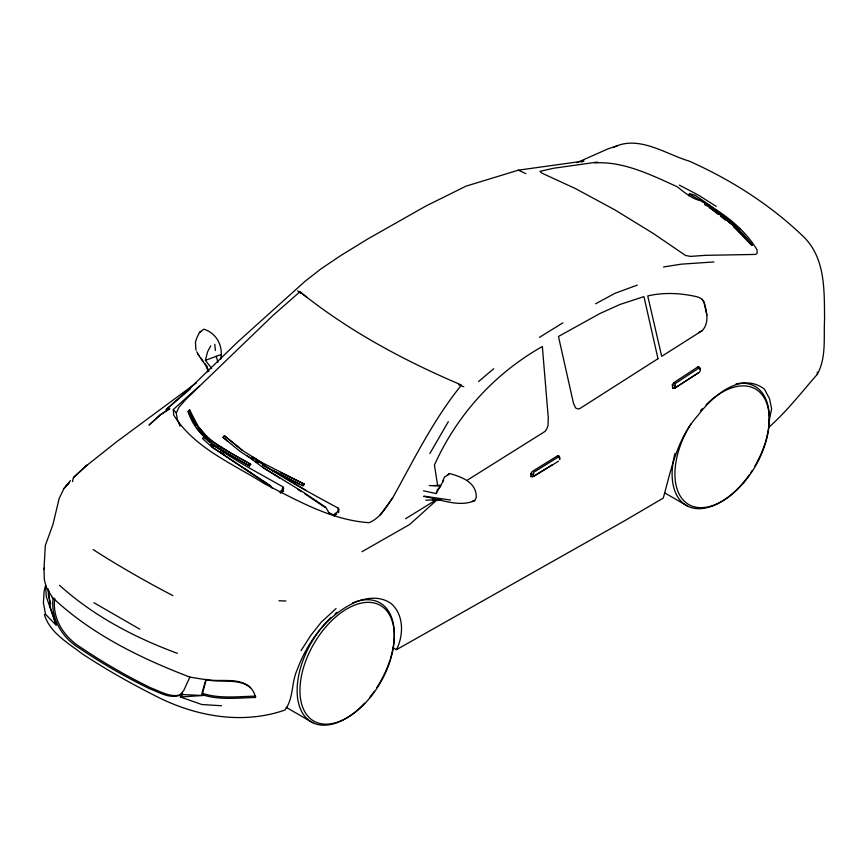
<?xml version="1.0" encoding="UTF-8"?>
<svg xmlns="http://www.w3.org/2000/svg" width="868" height="868" viewBox="0 0 868 868"><rect width="100%" height="100%" fill="white"/><g stroke="black" fill="none" stroke-linecap="round" stroke-linejoin="round"><path stroke-width="1.3" d="M64.048 488.402L69.516 482.207L64.048 488.402L59.154 498.46L52.97 524.435L45.342 545.408L43.975 569.115L44.355 579.791L46.405 587.506L51.993 596.804M220.646 359.439C223.445 346.213 216.837 333.355 203.882 329.156L199.477 332.444L196.808 337.912L195.441 342.101L195.962 350.184M769.135 427.013C787.016 411.226 801.641 392.141 817.287 374.336L817.363 372.122M338.216 508.138L338.965 509.201L338.629 512.521L337.88 511.469L338.216 508.138C309.095 492.438 279.529 476.402 252.349 457.273L251.167 458.705L262.548 467.234L279.604 477.964M202.396 693.304C218.953 698.935 238.201 696.548 255.669 696.103L255.485 697.471C238.006 697.915 218.758 700.302 202.211 694.66L202.157 692.338L205.966 679.525M710.501 207.539L711.283 207.843C727.254 217.098 740.415 230.617 752.187 244.667L752.089 245.329L751.395 244.353C739.601 230.324 726.516 216.718 710.501 207.539L709.981 207.843L723.011 216.761L733.937 226.027M279.463 492.026L282.209 490.029L282.708 486.742C255.908 471.443 227.524 457.197 203.741 437.179L202.548 438.59L212.107 447.139L271.586 486.97M280.462 493.198L283.12 491.179L283.619 487.892L282.708 486.742M768.777 422.803L771.609 408.861L769.536 398.683L764.448 389.168C740.795 371.07 712.53 396.231 698.295 415.012C677.224 438.145 671.268 468.97 663.282 498.058L625.253 520.409L396.448 649.687L393.009 647.702M72.543 481.545L73.237 478.214M558.45 461.233L533.863 476.348L533.31 475.968L533.722 472.3L558.308 457.035L559.741 457.978L559.806 459.639L559.372 459.161M675.771 387.714L675.022 387.236L675.304 383.515L698.718 368.151L700.129 369.063L700.313 370.777L699.163 372.47L674.327 388.397L672.667 387.974L672.32 384.871L673.709 382.755L697.915 366.893L699.456 367.272L700.129 369.063M211.694 368.466L205.391 360.339L207.55 351.887L210.729 345.876M255.485 697.471C250.874 675.206 221.882 683.517 206.117 679.752L202.211 694.66M688.812 195.788L689.572 193.727L695.084 195.213L709.905 205.423L739.927 229.271L739.069 230.128L733.959 226.656M423.465 490.821L436.148 493.566L437.439 489.65L440.922 485.939L429.28 485.559M206.117 679.752L189.875 677.105L183.766 690.461L179.6 695.409C169.206 698.892 158.811 692.089 149.394 688.671C125.459 676.942 102.207 663.629 80.127 648.678C62.398 638.186 50.594 619.155 53.067 598.117L52.091 597.249M43.975 569.115L44.507 567.835M442.539 481.588L444.568 476.944L449.798 473.624C461.841 476.825 476.923 482.575 476.239 497.679L474.677 500.684C458.347 507.693 440.315 499.111 423.92 496.442M396.448 649.687C403.826 635.17 404.108 614.49 390.817 603.282C379.088 595.372 364.386 597.716 352.365 603.607C325.641 617.072 307.261 642.483 297.062 670.063C291.236 682.932 293.753 698.664 284.812 710.089C240.87 725.388 192.522 715.774 152.345 694.302C128.269 682.107 104.768 668.642 82.21 653.81C67.943 642.841 49.791 632.718 44.355 614.479M817.287 374.336C826.564 357.464 823.548 337.598 824.578 319.088C824.22 290.997 825.587 259.272 804.462 237.626C771.207 205.315 731.626 180.077 689.387 161.188C665.452 154.037 638.403 134.507 613.199 147.517M443.613 480.329L436.148 493.566M180.045 426.155L177.311 419.287L176.28 412.918L179.003 407.211L186.468 398.781L272.932 315.475L299.937 291.767L306.979 297.474M199.249 386.141L173.264 409.587L173.687 415.012C194.334 448.214 233.091 463.783 264.979 484.029C297.843 500.738 331.609 520.214 369.16 522.688C380.195 518.109 386.195 507.162 392.705 497.831C414.09 459.335 433.566 419.385 461.494 385.034C404.249 360.773 348.459 330.882 299.937 291.767M429.866 453.519L448.333 421.642M301.044 650.631L310.777 635.43L321.236 622.215L336.046 608.587M552.406 464.705L532.464 476.912L530.945 476.554L530.825 473.559L532.268 471.476L557.766 455.689L559.263 456.058L559.741 457.978M392.705 497.831L380.282 514.919M253.51 459.986L240.371 451.664L223.022 437.396L224.378 435.649L242.573 450.416M302.314 485.451L303.572 483.715L304.386 484.192L303.138 485.928L262.57 465.291M447.953 474.959L448.778 473.83M189.593 409.87L189.419 409.848C198.197 437.873 226.266 450.503 249.897 463.772L250.743 464.271L249.463 465.986L248.617 465.487C225.3 451.685 196.765 439.826 188.128 411.562L189.593 409.87L198.197 426.47L209.72 440.087M248.617 465.487L249.897 463.772M702.104 330.719C709.644 323.048 706.66 311.536 704.208 302.411C702.809 299.135 699.673 297.333 696.31 296.617C680.371 293.026 663.727 292.19 647.745 295.945L661.687 356.347L702.104 330.719L698.556 332.531M65.935 486.254L70.449 480.59M738.332 229.781L739.189 228.924L739.927 229.271M180.36 696.971L182.898 694.574L203.221 695.507L180.36 696.971L201.799 704.512L221.481 705.749M182.671 693.022L181 694.595C170.605 698.078 160.211 691.275 150.804 687.868C126.858 676.139 103.607 662.816 81.538 647.875C64.384 637.513 51.885 619.058 54.76 598.323M85.813 466.246L116.616 441.79L196.407 382.831M73.357 477.78L87.05 465.096L73.639 477.281M437.548 499.393L409.707 524.456L361.978 551.701M478.594 381.54L493.653 368.748M262.548 467.234L303.952 492.633L325.836 507.357L328.907 512.717L333.399 514.887L337.88 511.469M336.838 513.889L334.147 515.939L333.399 514.887M190.363 388.897L166.081 409.587L190.971 387.312L237.279 342.339L305.015 281.33L320.834 268.971L341.363 255.181L368.412 238.591L426.134 205.911L465.997 186.153L518.391 170.161L583.98 161.025L581.462 162.012M199.477 332.444L200.844 331.478M436.376 499.74L405.606 518.717M674.327 388.397L698.512 372.687M466.821 480.481L545.278 431.266L546.862 428.694L548.023 425.754L548.261 417.649L542.348 346.506C494.38 373.685 457.132 414.687 434.434 464.998L437.7 485.863M539.451 337.337L562.865 322.885M709.981 207.843L711.283 207.843M595.632 303.778L615.021 293.297L637.329 285.084M205.391 360.339L220.808 354.654M576.862 162.696L608.142 148.797L617.365 145.846M594.862 162.891C623.593 161.112 651.629 175.162 677.311 186.804C684.32 192.24 691.058 198.338 699.999 200.53M672.667 387.974L675.022 387.236M530.945 476.554L533.31 475.968M472.344 501.096L474.677 500.684M663.543 266.964L681.217 264.165L713.897 261.941M223.022 437.396L228.175 441.486M433.609 485.635L439.892 485.201M432.416 500.315L441.107 499.697M425.808 500.239L437.591 499.653M597.423 162.088L553.621 168.24L539.929 171.354L541.936 173.155L575.31 188.508L614.75 209.817L653.528 233.622L685.514 255.452L690.516 256.396L705.369 255.333L755.41 254.433L757.059 253.543L757.113 249.93C744.126 228.436 723.142 212.66 701.225 200.996M279.008 600.754L285.908 601.003M205.445 679.329C220.179 682.584 238.385 676.563 250.613 687.63M252.349 457.273L253.64 457.403L264.979 465.356M251.167 458.705L252.458 458.836M423.931 496.138L450.503 500.044M188.128 411.562L195.691 425.819M203.741 437.179L205.141 437.374L209.969 441.628M672.32 384.871L674.837 385.566M530.825 473.559L533.256 474.362M177.419 653.344C134.692 637.622 93.408 615.955 59.501 585.26M751.395 244.353L752.187 244.667M189.875 677.105C140.497 658.194 91.986 634.573 53.067 598.117M275.048 471.921L299.655 484.16M272.205 470.63L279.29 473.906M704.501 204.685L708.017 206.324L718.346 214.483M518.391 170.161L525.834 173.643M673.709 382.755L675.304 383.515M280.331 472.42L303.572 483.715M304.386 484.192L260.237 461.711M172.841 595.6C145.64 581.397 118.916 566.142 93.093 549.563M679.351 185.134L698.23 194.985L716.187 206.4M249.463 465.986L211.206 444.383M217 445.186L250.743 464.271M93.972 602.739L139.791 629.191M664.66 492.861L687.879 506.261M286.19 707.355L312.892 722.762M689.344 194.063L708.483 205.163L739.189 228.924M273.008 470.25L306.241 490.529M211.076 440.792L230.508 452.77M297.811 489.4L301.229 491.548M260.986 462.091L241.619 449.928L224.269 435.66M257.894 462.752L255.702 461.364L257.883 462.742M246.848 455.678L253.467 459.921M212.107 447.139L270.675 485.83L272.248 488.315M217.022 447.335L230.346 455.982M304.635 493.697L325.478 507.682M710.762 208.157L723.879 217.076L730.661 223.553M220.168 451.718L224.617 454.789M245.763 469.349L251.319 473.179M255.561 461.103L257.633 462.622M724.693 217.792L733.417 224.204M720.407 216.121L725.572 220.201M723.011 216.761L743.995 235.25M210.631 444.622L213.495 447.118M212.877 444.188L214.808 445.892M733.753 226.939L751.297 245.004M734.719 226.342L739.861 231.854M173.264 409.587L176.28 412.918M209.785 442.506L196.917 428.184L205.152 437.906M748.552 241.38L752.089 245.329M197.155 425.928L209.589 440.022M204.935 363.714L207.354 366.719M282.209 490.029L283.12 491.179M328.907 512.717L329.656 513.769M200.432 357.605L203.329 361.706M697.915 366.893L698.718 368.151M196.732 351.79L199.119 355.63M197.828 354.166L205.282 364.658L208.526 371.341M702.179 299.33L703.926 302.238L706.856 315.095M557.766 455.689L558.308 457.035M208.103 368.998L208.862 371.287M55.845 624.114L46.264 596.631L45.581 585.162L44.094 591.477L43.4 602.935L45.537 614.294L56.246 625.318L50.268 607.199L48.597 589.958M50.767 603.813L48.521 596.457L48.065 588.819M216.186 356.184L217.879 362.206M699.456 367.272L699.673 369.399M214.765 344.271L215.394 350.444M207.419 367.989L207.604 371.797M463.794 386.737A628.942 363.117 0 0 1 458.684 384.708M300.632 293.319A628.942 363.117 0 0 1 297.648 290.823M352.484 602.989A68.713 39.668 -60 0 1 390.34 658.888M389.927 660.19A68.713 39.668 -60 0 1 376.506 688.074M374.303 691.308A68.713 39.668 -60 0 1 369.638 697.471M364.658 703.178A68.713 39.668 -60 0 1 300.122 708.169A68.713 39.668 -60 0 1 331.109 617.376M335.037 613.882A68.713 39.668 -60 0 1 337.034 612.255M736.129 383.84A68.713 39.668 -60 0 1 765.326 442.387M764.914 443.7A68.713 39.668 -60 0 1 754.921 466.04M752.209 470.489A68.713 39.668 -60 0 1 750.777 472.669M749.29 474.807A68.713 39.668 -60 0 1 691.579 507.671A68.713 39.668 -60 0 1 674.968 453.432M706.064 404.792A66.717 38.517 -60 0 1 769.222 422.325A66.717 38.517 -60 0 1 701.637 507.661A66.717 38.517 -60 0 1 690.852 423.996M700.617 410.673A66.717 38.517 -60 0 1 702.396 408.644M159.951 415.175L149.025 425.114L160.819 414.405L169.792 408.676L159.951 415.175M657.987 358.701L579.433 408.806L577.198 408.795L575.549 407.841L573.477 403.327L558.471 336.469L600.146 313.402L620.175 304.397L643.937 296.628L657.987 358.701M351.638 714.874A66.717 38.517 -60 0 0 385.533 609.445A66.717 38.517 -60 0 0 304.191 665.441A66.717 38.517 -60 0 0 351.638 714.874"/></g></svg>
